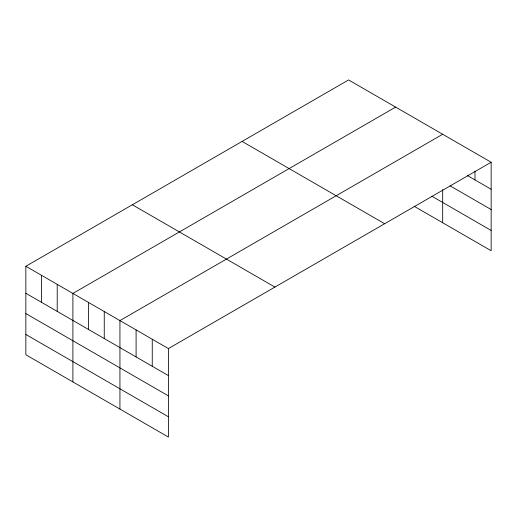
<?xml version="1.0" encoding="UTF-8"?>
<svg xmlns="http://www.w3.org/2000/svg" width="517" height="517" viewBox="0 0 517 517"><rect width="100%" height="100%" fill="white"/><g stroke="black" fill="none" stroke-linecap="round" stroke-linejoin="round"><path stroke-width="0.78" d="M491.15 162.241L348.594 79.935L25.85 266.268L25.85 354.759L168.406 437.065L168.406 348.574L491.15 162.241L491.15 250.732L414.046 206.212M395.634 107.097L72.897 293.43L72.897 381.921M442.681 134.258L119.938 320.592L119.938 409.083M467.588 175.657L491.15 189.261M450.087 185.836L491.15 209.547M431.773 196.163L491.15 230.446M242.085 141.425L384.648 223.732M132.352 204.777L274.915 287.084M25.85 266.268L168.406 348.574M25.85 293.288L168.406 375.594M25.85 313.573L168.406 395.88M25.85 334.473L168.406 416.78M474.994 171.192L474.994 179.929M442.681 189.597L442.681 222.749M152.25 339.249L152.25 366.269M136.094 329.917L136.094 356.937M104.26 311.538L104.26 338.557M88.575 302.484L88.575 329.503M57.213 284.376L57.213 311.396M41.534 275.322L41.534 302.342"/></g></svg>
